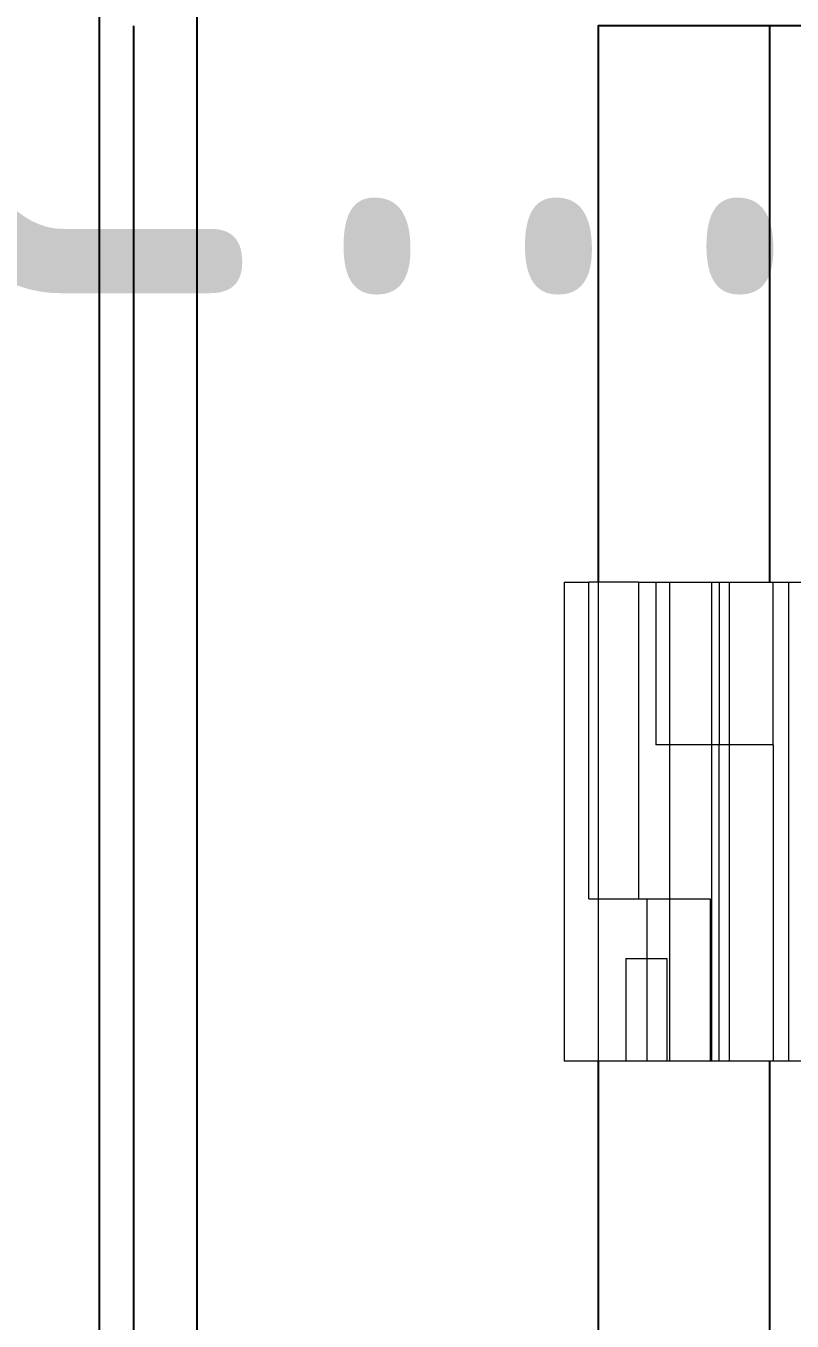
# Model space of a CAD drawing. Header units: millimetres. Extents: x 37984 to 70752, y 14140 to 37584.
# Drawn here: x 45787.34 to 45809.74, y 28401.55 to 28439.4 of the extents above; entities that cross this region are included whole.
import ezdxf
from ezdxf.enums import TextEntityAlignment as Align

# ---------------------------------------------------------------- set-up
doc = ezdxf.new("R2010")
doc.units = ezdxf.units.MM
doc.set_wipeout_variables(frame=1)
doc.layers.add('! NO PLOT !', color=7, linetype='Continuous', true_color=0xff75dd, plot=False)
doc.layers.add('000-PI-Oprema', color=30, linetype='Continuous', lineweight=5)
for name, color, linetype in [('000-PI_TEXT', 7, 'Continuous'), ('002-PI-Kabelska kanalica', 150, 'Continuous'), ('004-PI-DIN Šina', 3, 'Continuous')]:
    doc.layers.add(name, color=color, linetype=linetype)
doc.styles.add('PI0', font='isocpeur.ttf', dxfattribs={"width": 0.9})

# ---------------------------------------------------------------- blocks, each defined once
blk = doc.blocks.new('*U528')
at = {"layer": '002-PI-Kabelska kanalica'}
blk.add_line((-20, -100), (-20, 120), dxfattribs=at)
blk = doc.blocks.new('8606.000_montažna')
at = {"layer": '! NO PLOT !'}
blk.add_line((51182.395, 38449.418), (51182.395, 36559.418), dxfattribs=at)
blk = doc.blocks.new('spojnica')
at = {"layer": '! NO PLOT !', "transparency": 33554687}
blk.add_line((44768.495, 28811.504), (44768.495, 26919.404), dxfattribs=at)
blk = doc.blocks.new('TE-18-2 - 48290501')
blk.add_wipeout([(46994.751, 28609.66), (47001.664, 28609.66), (47001.664, 28635.027), (47015.664, 28635.027), (47015.664, 28609.66), (47022.577, 28609.66), (47022.577, 28595.455), (47015.664, 28595.455), (47015.664, 28592.163), (47001.664, 28592.163), (47001.664, 28595.455), (46994.751, 28595.455)]).dxf.layer = '000-PI-Oprema'
at = {"layer": '000-PI-Oprema'}
for p, q in [((47001.664, 28633.227), (47001.664, 28635.027)), ((47001.664, 28635.027), (47001.664, 28635.027)), ((47015.664, 28635.027), (47001.664, 28635.027)), ((47015.664, 28635.027), (47015.664, 28634.309)), ((47015.664, 28635.027), (47015.664, 28635.027)), ((47006.414, 28634.309), (47006.414, 28632.848)), ((47006.414, 28634.309), (47015.664, 28634.309)), ((47015.664, 28632.848), (47015.664, 28634.309)), ((47001.664, 28634.027), (47001.664, 28634.027)), ((47015.664, 28634.027), (47001.664, 28634.027)), ((47015.664, 28634.027), (47015.664, 28634.027)), ((47001.664, 28632.027), (47001.664, 28633.227)), ((47001.664, 28633.227), (47001.664, 28633.227)), ((47004.664, 28633.227), (47001.664, 28633.227)), ((47004.664, 28633.227), (47004.664, 28633.227)), ((47004.664, 28633.227), (47004.664, 28632.027)), ((47015.664, 28632.848), (47006.414, 28632.848)), ((47006.414, 28632.848), (47006.414, 28630.758)), ((47015.664, 28632.848), (47015.664, 28630.713)), ((47006.414, 28632.61), (47001.664, 28632.61)), ((47015.664, 28632.344), (47010.914, 28632.344)), ((47010.914, 28630.492), (47010.914, 28632.344)), ((47001.664, 28630.713), (47001.664, 28632.027)), ((47001.664, 28632.027), (47001.664, 28632.027)), ((47004.664, 28632.027), (47001.664, 28632.027)), ((47015.664, 28631.949), (47001.664, 28631.949)), ((47004.664, 28632.027), (47004.664, 28632.027)), ((47006.414, 28630.758), (47001.664, 28630.758)), ((47001.664, 28628.463), (47001.664, 28630.713)), ((47001.664, 28630.713), (47015.664, 28630.713)), ((47010.914, 28630.501), (47001.664, 28630.501)), ((47015.664, 28630.492), (47010.914, 28630.492)), ((47010.914, 28628.907), (47010.914, 28630.492)), ((47015.664, 28630.713), (47015.664, 28628.463)), ((47001.664, 28630.195), (47015.664, 28630.195)), ((47001.664, 28628.907), (47010.914, 28628.907)), ((47015.664, 28628.922), (47010.914, 28628.922)), ((47001.664, 28625.113), (47001.664, 28628.463)), ((47001.664, 28628.463), (47015.664, 28628.463)), ((47015.664, 28628.463), (47015.664, 28625.113))]:
    blk.add_line(p, q, dxfattribs=at)
blk = doc.blocks.new('*U529')
at = {"layer": '004-PI-DIN Šina'}
blk.add_lwpolyline([(220, -17.5), (220, 17.5), (0, 17.5), (0, -17.5)], close=True, dxfattribs=at)
blk.add_lwpolyline([(0, -12.5), (220, -12.5)], dxfattribs=at)

msp = doc.modelspace()

# ---------------------------------------------------------------- block references
for name, p, rotation in [('*U528', (45770.483, 28339.404), 180), ('*U529', (45821.574, 28439.404), 270)]:
    msp.add_blockref(name, p, dxfattribs=dict(rotation=rotation))
at = {"layer": '000-PI-Oprema'}
for name, p in [('8606.000_montažna', (-5392.912, -9740.014)), ('spojnica', (1023.847, -100))]:
    msp.add_blockref(name, p, dxfattribs=at)

# ---------------------------------------------------------------- texts
at = {"layer": '000-PI_TEXT', "style": 'PI0', "width": 0.9}
msp.add_text('-TC...152 05', height=20, dxfattribs=at).set_placement((45818.885, 28441.585), align=Align.MIDDLE)

# ---------------------------------------------------------------- next in the draw order: block references
at = {"layer": '000-PI-Oprema', "rotation": 89.99999999999999}
msp.add_blockref('TE-18-2 - 48290501', (74438.101, -18592.521), dxfattribs=at)

doc.saveas('drawing.dxf')
